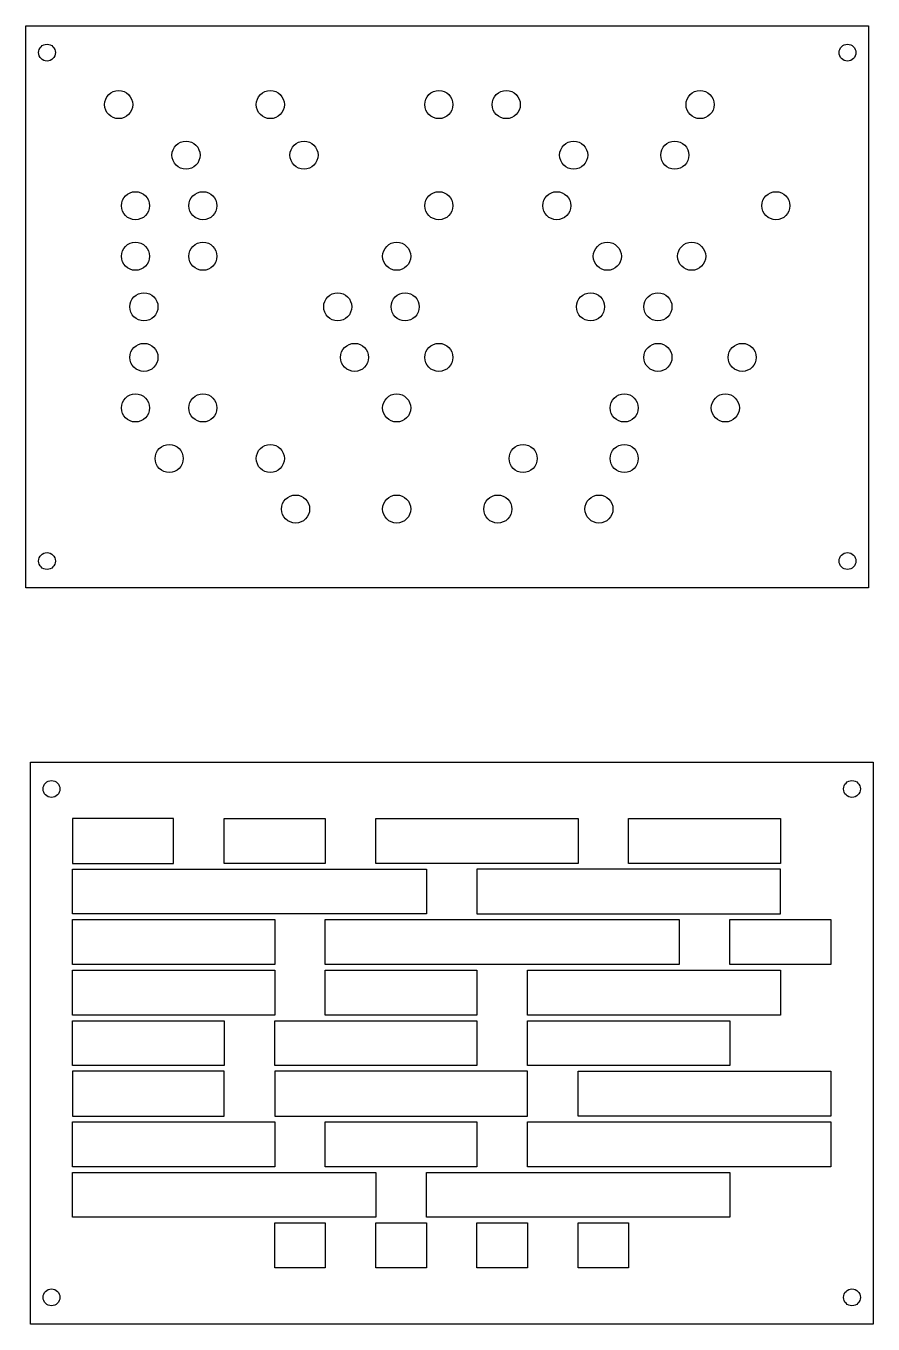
# Model space of a CAD drawing. Header units: millimetres. Extents: x 154 to 305, y -140 to 91.
import ezdxf

# ---------------------------------------------------------------- set-up
doc = ezdxf.new("R2010")
doc.units = ezdxf.units.MM
doc.layers.add('layer 1', color=1, linetype='Continuous', lineweight=25, true_color=0xff0000)
doc.layers.add('layer 4', color=5, linetype='Continuous', lineweight=25, true_color=0x0000ff)

msp = doc.modelspace()

# ---------------------------------------------------------------- linework, layer by layer
at = {"layer": 'layer 1'}
for p, q in [((162.5, -50), (162.5, -58)), ((180.5, -50), (162.5, -50)), ((180.5, -58), (180.5, -50)), ((189.5, -58), (189.5, -50)), ((189.5, -50), (207.5, -50)), ((207.5, -50), (207.5, -58)), ((216.5, -58), (216.5, -50)), ((216.5, -50), (252.5, -50)), ((252.5, -50), (252.5, -58)), ((261.5, -58), (261.5, -50)), ((261.5, -50), (288.5, -50)), ((288.5, -50), (288.5, -58)), ((162.5, -58), (180.5, -58)), ((162.5, -67), (162.5, -59)), ((162.5, -59), (216.5, -59)), ((207.5, -58), (189.5, -58)), ((252.5, -58), (216.5, -58)), ((216.5, -59), (225.5, -59)), ((225.5, -59), (225.5, -67)), ((234.5, -59), (234.5, -67)), ((288.5, -59), (234.5, -59)), ((288.5, -58), (261.5, -58)), ((288.5, -67), (288.5, -59)), ((216.5, -67), (162.5, -67)), ((225.5, -67), (216.5, -67)), ((234.5, -67), (288.5, -67)), ((162.5, -76), (162.5, -68)), ((162.5, -68), (198.5, -68)), ((198.5, -68), (198.5, -76)), ((207.5, -76), (207.5, -68)), ((207.5, -68), (261.5, -68)), ((261.5, -68), (270.5, -68)), ((270.5, -68), (270.5, -76)), ((279.5, -76), (279.5, -68)), ((279.5, -68), (297.5, -68)), ((297.5, -68), (297.5, -76)), ((198.5, -76), (162.5, -76)), ((261.5, -76), (207.5, -76)), ((270.5, -76), (261.5, -76)), ((297.5, -76), (279.5, -76)), ((162.5, -85), (162.5, -77)), ((162.5, -77), (198.5, -77)), ((198.5, -77), (198.5, -85)), ((207.5, -85), (207.5, -77)), ((207.5, -77), (234.5, -77)), ((234.5, -77), (234.5, -85)), ((243.5, -85), (243.5, -77)), ((243.5, -77), (288.5, -77)), ((288.5, -77), (288.5, -85)), ((198.5, -85), (162.5, -85)), ((234.5, -85), (207.5, -85)), ((288.5, -85), (243.5, -85)), ((162.5, -94), (162.5, -86)), ((162.5, -86), (189.5, -86)), ((189.5, -86), (189.5, -94)), ((198.5, -94), (198.5, -86)), ((198.5, -86), (234.5, -86)), ((234.5, -86), (234.5, -94)), ((243.5, -94), (243.5, -86)), ((243.5, -86), (279.5, -86)), ((279.5, -86), (279.5, -94)), ((189.5, -94), (162.5, -94)), ((234.5, -94), (198.5, -94)), ((279.5, -94), (243.5, -94)), ((189.5, -95), (162.5, -95)), ((162.5, -95), (162.5, -103)), ((189.5, -103), (189.5, -95)), ((243.5, -95), (198.5, -95)), ((198.5, -95), (198.5, -103)), ((243.5, -103), (243.5, -95)), ((252.5, -103), (252.5, -95)), ((252.5, -95), (297.5, -95)), ((297.5, -95), (297.5, -103)), ((162.5, -103), (189.5, -103)), ((198.5, -103), (243.5, -103)), ((297.5, -103), (252.5, -103)), ((162.5, -112), (162.5, -104)), ((162.5, -104), (198.5, -104)), ((198.5, -104), (198.5, -112)), ((207.5, -112), (207.5, -104)), ((207.5, -104), (234.5, -104)), ((234.5, -104), (234.5, -112)), ((243.5, -112), (243.5, -104)), ((243.5, -104), (297.5, -104)), ((297.5, -104), (297.5, -112)), ((198.5, -112), (162.5, -112)), ((162.5, -121), (162.5, -113)), ((162.5, -113), (216.5, -113)), ((234.5, -112), (207.5, -112)), ((216.5, -113), (216.5, -121)), ((225.5, -121), (225.5, -113)), ((225.5, -113), (279.5, -113)), ((297.5, -112), (243.5, -112)), ((279.5, -113), (279.5, -121)), ((216.5, -121), (162.5, -121)), ((198.5, -130), (198.5, -122)), ((198.5, -122), (207.5, -122)), ((207.5, -122), (207.5, -130)), ((216.5, -130), (216.5, -122)), ((216.5, -122), (225.5, -122)), ((279.5, -121), (225.5, -121)), ((225.5, -122), (225.5, -130)), ((234.5, -130), (234.5, -122)), ((234.5, -122), (243.5, -122)), ((243.5, -122), (243.5, -130)), ((252.5, -130), (252.5, -122)), ((252.5, -122), (261.5, -122)), ((261.5, -122), (261.5, -130)), ((207.5, -130), (198.5, -130)), ((225.5, -130), (216.5, -130)), ((243.5, -130), (234.5, -130)), ((261.5, -130), (252.5, -130))]:
    msp.add_line(p, q, dxfattribs=at)
for centre, radius in [((157.96, 86.33), 1.5), ((300.46, 86.33), 1.5), ((170.71, 77.08), 2.5), ((197.71, 77.08), 2.5), ((227.71, 77.08), 2.5), ((239.71, 77.08), 2.5), ((274.21, 77.08), 2.5), ((182.71, 68.08), 2.5), ((203.71, 68.08), 2.5), ((251.71, 68.08), 2.5), ((269.71, 68.08), 2.5), ((173.71, 59.08), 2.5), ((185.71, 59.08), 2.5), ((227.71, 59.08), 2.5), ((248.71, 59.08), 2.5), ((287.71, 59.08), 2.5), ((173.71, 50.08), 2.5), ((185.71, 50.08), 2.5), ((220.21, 50.08), 2.5), ((257.71, 50.08), 2.5), ((272.71, 50.08), 2.5), ((175.21, 41.08), 2.5), ((209.71, 41.08), 2.5), ((221.71, 41.08), 2.5), ((254.71, 41.08), 2.5), ((266.71, 41.08), 2.5), ((175.21, 32.08), 2.5), ((212.71, 32.08), 2.5), ((227.71, 32.08), 2.5), ((266.71, 32.08), 2.5), ((281.71, 32.08), 2.5), ((173.71, 23.08), 2.5), ((185.71, 23.08), 2.5), ((220.21, 23.08), 2.5), ((260.71, 23.08), 2.5), ((278.71, 23.08), 2.5), ((179.71, 14.08), 2.5), ((197.71, 14.08), 2.5), ((242.71, 14.08), 2.5), ((260.71, 14.08), 2.5), ((202.21, 5.08), 2.5), ((220.21, 5.08), 2.5), ((238.21, 5.08), 2.5), ((256.21, 5.08), 2.5), ((157.96, -4.17), 1.5), ((300.46, -4.17), 1.5), ((158.75, -44.75), 1.5), ((301.25, -44.75), 1.5), ((158.75, -135.25), 1.5), ((301.25, -135.25), 1.5)]:
    msp.add_circle(centre, radius, dxfattribs=at)
at = {"layer": 'layer 4'}
for p, q in [((154.21, -8.92), (154.21, 91.08)), ((154.21, 91.08), (304.21, 91.08)), ((304.21, 91.08), (304.21, -8.92)), ((304.21, -8.92), (154.21, -8.92)), ((155, -140), (155, -40)), ((155, -40), (305, -40)), ((305, -40), (305, -140)), ((305, -140), (155, -140))]:
    msp.add_line(p, q, dxfattribs=at)

doc.saveas('drawing.dxf')
